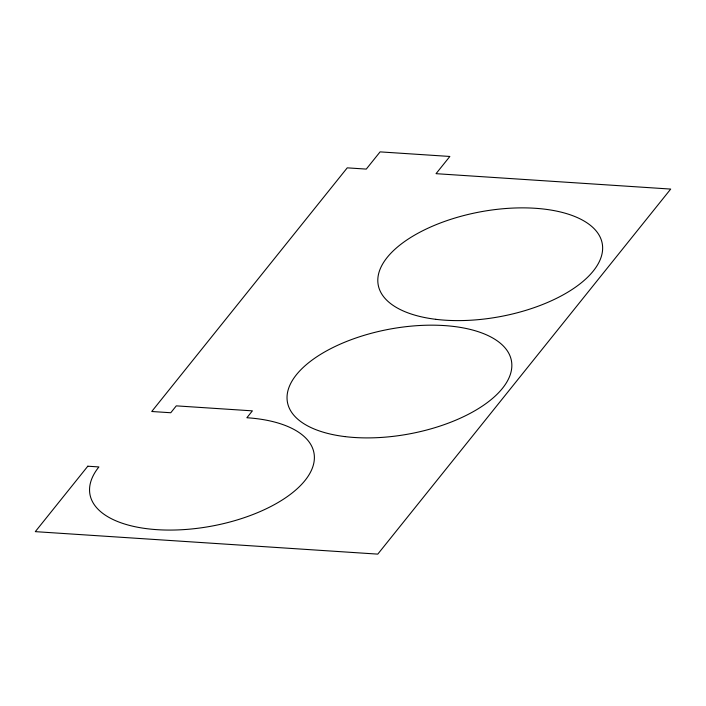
<?xml version="1.0" encoding="UTF-8"?>
<svg xmlns="http://www.w3.org/2000/svg" width="706" height="706" viewBox="0 0 706 706"><rect width="100%" height="100%" fill="white"/><g stroke="black" fill="none" stroke-linecap="round" stroke-linejoin="round"><path stroke-width="1.06" d="M87.809 466.207L35.3 531.644L377.781 554.122L670.7 189.076L436.034 173.676L449.854 156.458L380.093 151.878L366.273 169.096L347.246 167.851L151.737 411.501L170.764 412.745L176.288 405.862L252.395 410.857L246.871 417.74A113.904 53.303 -10.5 0 1 305.027 480.468A113.904 53.303 -10.5 0 1 157.059 529.668A113.904 53.303 -10.5 0 1 98.902 466.94L87.809 466.207M344.934 436.599A113.904 53.303 -10.5 0 0 511.832 364.437A113.904 53.303 -10.5 0 0 341.527 343.566A113.904 53.303 -10.5 0 0 344.934 436.599M435.717 319.306A113.904 53.303 -10.5 0 0 602.624 247.144A113.904 53.303 -10.5 0 0 432.319 226.264A113.904 53.303 -10.5 0 0 435.717 319.306"/></g></svg>
